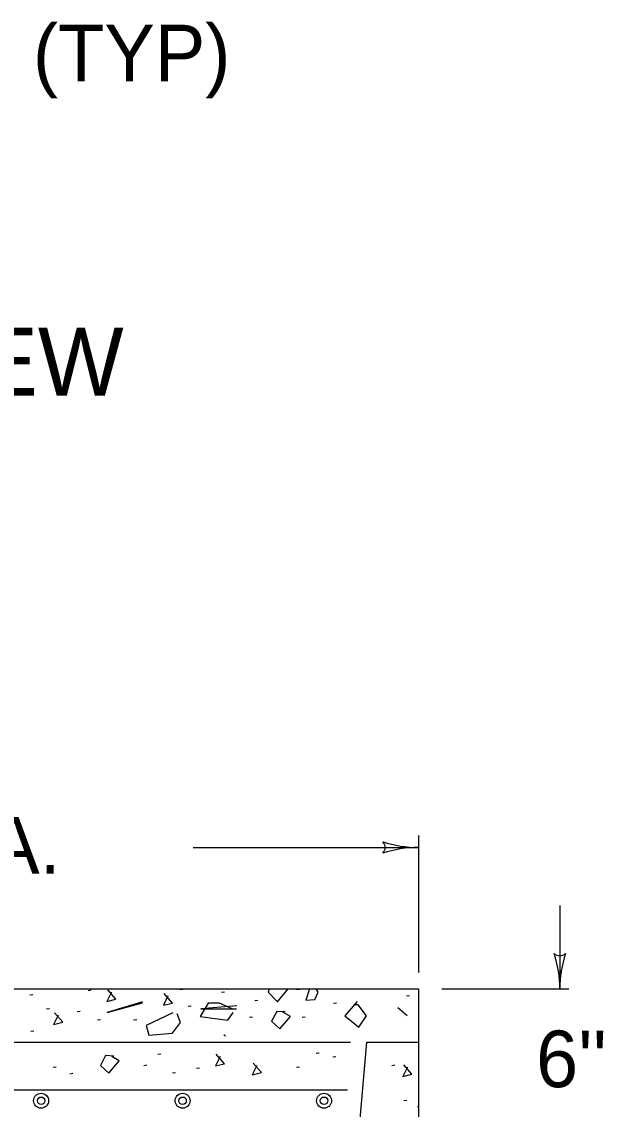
# Model space of a CAD drawing. Extents: x 1007 to 1035.5, y 1000.5 to 1021.5.
# Drawn here: x 1012.944 to 1014.999, y 1007.339 to 1011.183 of the extents above; entities that cross this region are included whole.
import ezdxf

# ---------------------------------------------------------------- set-up
doc = ezdxf.new("R2010")
doc.units = 0
doc.layers.add('Level 1', color=7, linetype='Continuous')

msp = doc.modelspace()

# ---------------------------------------------------------------- linework, layer by layer
at = {"layer": 'Level 1'}
for p, q in [((1014.3456, 1008.3063), (1014.3456, 1007.823)), ((1013.5494, 1008.2644), (1014.3456, 1008.2644)), ((1014.8456, 1008.0598), (1014.8456, 1007.7644)), ((1010.6789, 1007.7644), (1014.3456, 1007.7644)), ((1014.3456, 1007.7644), (1014.3456, 1005.7019)), ((1014.4284, 1007.7644), (1014.8778, 1007.7644)), ((1010.9098, 1007.5769), (1014.1061, 1007.5769)), ((1014.1359, 1007.2644), (1014.1633, 1007.5769)), ((1014.1633, 1007.5769), (1014.3456, 1007.5769)), ((1014.0956, 1007.4062), (1011.8286, 1007.4062))]:
    msp.add_line(p, q, dxfattribs=at)
for points in [[(1013.1896, 1007.7597), (1013.1789, 1007.7583)], [(1013.2608, 1007.7531), (1013.2448, 1007.7198), (1013.2768, 1007.7278), (1013.2475, 1007.7611)], [(1013.5136, 1007.763), (1013.5029, 1007.7617)], [(1013.6608, 1007.7532), (1013.6502, 1007.7518)], [(1013.8186, 1007.7644), (1013.8146, 1007.7533)], [(1013.8146, 1007.7533), (1013.8479, 1007.7186)], [(1013.8479, 1007.7186), (1013.885, 1007.7644)], [(1013.9259, 1007.763), (1013.9153, 1007.7617)], [(1013.9606, 1007.7644), (1013.9479, 1007.7253)], [(1013.9799, 1007.7266), (1013.9919, 1007.7533)], [(1013.9919, 1007.7533), (1013.9848, 1007.7644)], [(1012.9835, 1007.7433), (1012.9728, 1007.742)], [(1013.3705, 1007.7186), (1013.2452, 1007.6813), (1013.3705, 1007.7159)], [(1013.4604, 1007.74), (1013.4444, 1007.7067), (1013.4764, 1007.7147), (1013.4471, 1007.748)], [(1013.6893, 1007.6933), (1013.6426, 1007.7146), (1013.6025, 1007.7146), (1013.5745, 1007.6666), (1013.6278, 1007.6599), (1013.6719, 1007.6546), (1013.6906, 1007.6813)], [(1013.7787, 1007.7237), (1013.768, 1007.7223)], [(1013.9479, 1007.7253), (1013.9799, 1007.7266)], [(1014.0568, 1007.7139), (1014.0462, 1007.7126)], [(1014.1288, 1007.7205), (1014.0861, 1007.6698), (1014.1354, 1007.6298), (1014.1621, 1007.6698), (1014.1328, 1007.7085), (1014.1181, 1007.7085)], [(1014.3144, 1007.7401), (1014.3038, 1007.7388)], [(1013.0423, 1007.6943), (1013.0317, 1007.6929)], [(1013.0725, 1007.6721), (1013.0565, 1007.6388), (1013.0885, 1007.6468), (1013.0592, 1007.6801)], [(1013.1503, 1007.6844), (1013.1397, 1007.6831)], [(1013.4782, 1007.6798), (1013.3835, 1007.6358), (1013.3928, 1007.6011), (1013.4768, 1007.6078), (1013.5048, 1007.6464), (1013.4928, 1007.6771)], [(1013.5431, 1007.7041), (1013.5323, 1007.7028)], [(1013.7039, 1007.7053), (1013.5772, 1007.6946), (1013.7026, 1007.6946)], [(1013.8746, 1007.6839), (1013.8453, 1007.6853), (1013.8266, 1007.6506), (1013.8559, 1007.6239), (1013.8933, 1007.6666), (1013.8666, 1007.6826)], [(1014.3063, 1007.6693), (1014.273, 1007.6973)], [(1013.2223, 1007.655), (1013.2117, 1007.6537)], [(1013.35, 1007.655), (1013.3393, 1007.6537)], [(1013.759, 1007.6648), (1013.7483, 1007.6635)], [(1013.9456, 1007.6648), (1013.9349, 1007.6635)], [(1012.9868, 1007.6158), (1012.9761, 1007.6144)], [(1013.6586, 1007.6026), (1013.6639, 1007.5986)], [(1013.2697, 1007.5273), (1013.2403, 1007.5287), (1013.2217, 1007.494), (1013.251, 1007.4673), (1013.2883, 1007.51), (1013.2617, 1007.526)], [(1013.4351, 1007.5339), (1013.4244, 1007.5326)], [(1013.6448, 1007.5256), (1013.6288, 1007.4923), (1013.6608, 1007.5003), (1013.6314, 1007.5336)], [(1013.9947, 1007.5372), (1013.984, 1007.5358)], [(1014.0536, 1007.5241), (1014.0428, 1007.5228)], [(1013.0653, 1007.4881), (1013.0546, 1007.4868)], [(1013.386, 1007.4947), (1013.3753, 1007.4933)], [(1013.5725, 1007.4848), (1013.5618, 1007.4835)], [(1013.7746, 1007.4945), (1013.7586, 1007.4612), (1013.7906, 1007.4692), (1013.7613, 1007.5025)], [(1013.9259, 1007.4881), (1013.9153, 1007.4868)], [(1014.2621, 1007.4947), (1014.2514, 1007.4933)], [(1014.3071, 1007.488), (1014.2911, 1007.4547), (1014.3231, 1007.4627), (1014.2938, 1007.496)], [(1013.1242, 1007.4652), (1013.1135, 1007.4638)], [(1013.4874, 1007.4684), (1013.4768, 1007.4671)], [(1014.3046, 1007.3703), (1014.2939, 1007.3689)], [(1014.3456, 1007.3456), (1014.3428, 1007.3488)]]:
    msp.add_lwpolyline(points, dxfattribs=at)
for centre, radius in [((1013.0123, 1007.3693), 0.0264), ((1013.0123, 1007.3693), 0.0132), ((1013.5123, 1007.3693), 0.0264), ((1013.5123, 1007.3693), 0.0132), ((1014.0123, 1007.3693), 0.0264), ((1014.0123, 1007.3693), 0.0132)]:
    msp.add_circle(centre, radius, dxfattribs=at)
for centre, radius, start, end in [((1014.197, 1008.2645), 0.0312, 318.7746, 40.8913), ((1014.3456, 1007.8738), 0.3906, 90, 108.6688), ((1014.3456, 1008.655), 0.3906, 251.3472, 269.9939), ((1014.3456, 1007.8738), 0.3906, 89.9878, 90), ((1014.8456, 1007.913), 0.0312, 228.7746, 310.8913), ((1014.455, 1007.7644), 0.3906, 0, 18.6688), ((1015.2362, 1007.7644), 0.3906, 161.3472, 179.9939), ((1014.455, 1007.7644), 0.3906, 359.9878, 0)]:
    msp.add_arc(centre, radius, start, end, dxfattribs=at)

# ---------------------------------------------------------------- texts
for s, height, p in [('NEEDED (TYP)', 0.2, (1011.7944, 1010.9721)), ('PLAN VIEW', 0.24, (1011.5561, 1009.8612)), ("3'-8'' DIA.", 0.2, (1011.9473, 1008.1718)), ("6''", 0.2, (1014.7617, 1007.4173))]:
    msp.add_text(s, height=height, dxfattribs=at).set_placement(p)

doc.saveas('drawing.dxf')
